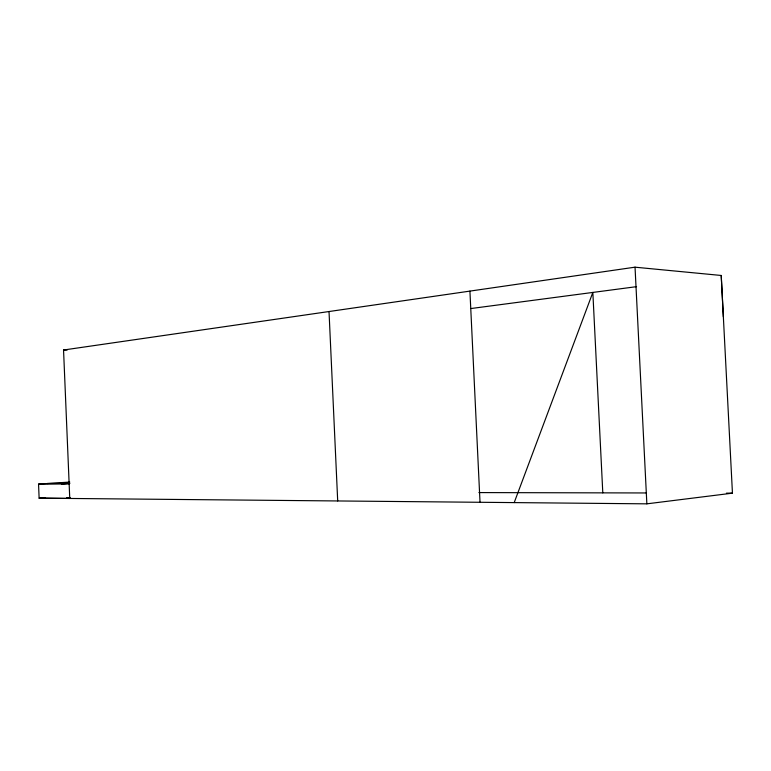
<?xml version="1.0" encoding="UTF-8"?>
<svg xmlns="http://www.w3.org/2000/svg" width="771" height="771" viewBox="0 0 771 771"><rect width="100%" height="100%" fill="white"/><g stroke="black" fill="none" stroke-linecap="round" stroke-linejoin="round"><path stroke-width="1.16" d="M514.209 502.596L592.841 292.44L602.797 492.862M39.408 498.143L69.756 498.452L63.55 350.015L634.957 267.18L721.222 275.469L723.352 316.823M471.11 308.516L636.547 286.658M69.776 482.068L38.55 484.101L39.128 498.172L646.859 503.839L732.45 493.161L721.222 275.469M39.128 498.172L45.287 497.7M69.486 483.272L61.333 483.831L69.862 483.311M47.06 483.523L69.573 483.378M38.55 484.101L69.149 483.928M478.907 492.582L646.011 492.958M726.446 493.151L732.45 493.161M66.711 497.68L70.209 497.709M63.55 350.015L67.135 350.063M635.034 267.161L646.859 503.839M469.925 291.101L480.025 502.278M329.024 311.532L337.698 500.948"/></g></svg>
